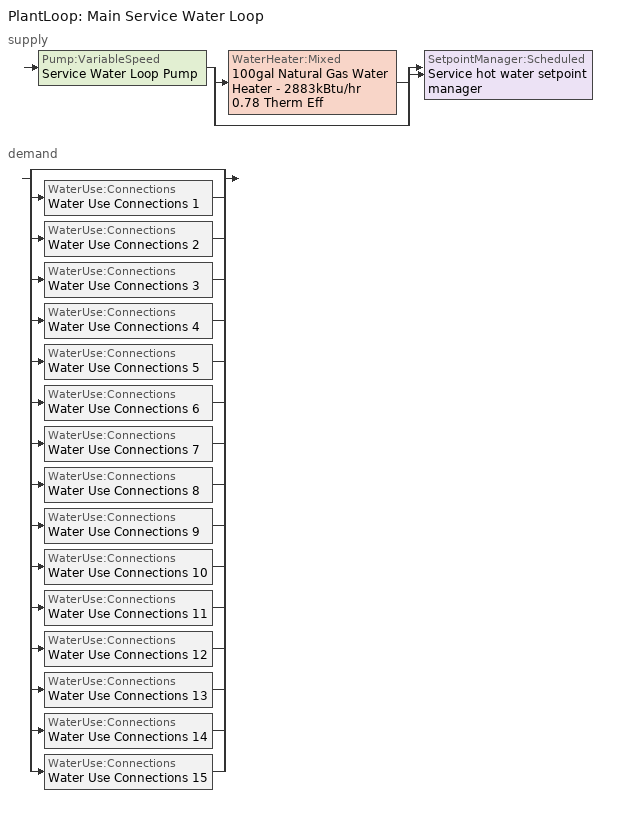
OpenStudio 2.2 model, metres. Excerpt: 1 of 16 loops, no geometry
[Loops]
PlantLoop 'Main Service Water Loop'
 supply: Pump:VariableSpeed 'Service Water Loop Pump' > split
  | WaterHeater:Mixed '100gal Natural Gas Water Heater - 2883kBtu/hr 0.78 Therm Eff'
  | bypass
  join > SetpointManager:Scheduled 'Service hot water setpoint manager'
 demand: split
  | bypass
  | WaterUse:Connections 'Water Use Connections 1'
  | WaterUse:Connections 'Water Use Connections 2'
  | WaterUse:Connections 'Water Use Connections 3'
  | WaterUse:Connections 'Water Use Connections 4'
  | WaterUse:Connections 'Water Use Connections 5'
  | WaterUse:Connections 'Water Use Connections 6'
  | WaterUse:Connections 'Water Use Connections 7'
  | WaterUse:Connections 'Water Use Connections 8'
  | WaterUse:Connections 'Water Use Connections 9'
  | WaterUse:Connections 'Water Use Connections 10'
  | WaterUse:Connections 'Water Use Connections 11'
  | WaterUse:Connections 'Water Use Connections 12'
  | WaterUse:Connections 'Water Use Connections 13'
  | WaterUse:Connections 'Water Use Connections 14'
  | WaterUse:Connections 'Water Use Connections 15'
[PlantLoop]
Main Service Water Loop: Glycol Concentration=0; Maximum Loop Temperature {C}=60; Minimum Loop Temperature {C}=10; Plant Loop Volume {m3}=Autocalculate; Load Distribution Scheme=Optimal
[Sizing:Plant]
Main Service Water Loop: Loop Type=Heating; Design Loop Exit Temperature {C}=60; Loop Design Temperature Difference {deltaC}=5; Sizing Option=NonCoincident; Zone Timesteps in Averaging Window=1; Coincident Sizing Factor Mode=None
[SetpointManager:Scheduled]
Service hot water setpoint manager: Control Variable=Temperature; Schedule=Service Water Loop Temp - 140F
[Pump:VariableSpeed]
Service Water Loop Pump: Rated Pump Head {Pa}=179352; Motor Efficiency=0.825; Pump Control Type=Intermittent
[WaterHeater:Mixed]
100gal Natural Gas Water Heater - 2883kBtu/hr 0.78 Therm Eff: Tank Volume {m3}=0.378541; Setpoint Temperature Schedule=Service Water Loop Temp - 140F; Deadband Temperature Difference {deltaC}=2; Maximum Temperature Limit {C}=82.2222; Heater Control Type=Cycle; Heater Maximum Capacity {W}=844924; Heater Fuel Type=NaturalGas; Heater Thermal Efficiency=0.78; Off Cycle Parasitic Fuel Consumption Rate {W}=19.9992; Off Cycle Parasitic Fuel Type=NaturalGas; Off Cycle Parasitic Heat Fraction to Tank=0.8; On Cycle Parasitic Fuel Consumption Rate {W}=19.9992; On Cycle Parasitic Fuel Type=NaturalGas; On Cycle Parasitic Heat Fraction to Tank=0; Ambient Temperature Indicator=Schedule; Ambient Temperature Schedule=Water Heater Ambient Temp Schedule - 70F; Off Cycle Loss Coefficient to Ambient Temperature {W/K}=5.99799; On Cycle Loss Coefficient to Ambient Temperature {W/K}=5.99799; Use Side Effectiveness=1; Source Side Effectiveness=1; Use Side Design Flow Rate {m3/s}=autosize; Source Side Design Flow Rate {m3/s}=autosize; Indirect Water Heating Recovery Time {hr}=1.5
[WaterUse:Connections]
Name | Water Use Equipment Name 1
Water Use Connections 1 | Core_bottom Service Water Use 0.1gal/min
Water Use Connections 2 | Core_mid Service Water Use 0.1gal/min
Water Use Connections 3 | Core_top Service Water Use 0.1gal/min
Water Use Connections 4 | Perimeter_bot_zn_1 Service Water Use 0.02gal/min
Water Use Connections 5 | Perimeter_bot_zn_2 Service Water Use 0.01gal/min
Water Use Connections 6 | Perimeter_bot_zn_3 Service Water Use 0.02gal/min
Water Use Connections 7 | Perimeter_bot_zn_4 Service Water Use 0.01gal/min
Water Use Connections 8 | Perimeter_mid_zn_1 Service Water Use 0.02gal/min
Water Use Connections 9 | Perimeter_mid_zn_2 Service Water Use 0.01gal/min
Water Use Connections 10 | Perimeter_mid_zn_3 Service Water Use 0.02gal/min
Water Use Connections 11 | Perimeter_mid_zn_4 Service Water Use 0.01gal/min
Water Use Connections 12 | Perimeter_top_zn_1 Service Water Use 0.02gal/min
Water Use Connections 13 | Perimeter_top_zn_2 Service Water Use 0.01gal/min
Water Use Connections 14 | Perimeter_top_zn_3 Service Water Use 0.02gal/min
Water Use Connections 15 | Perimeter_top_zn_4 Service Water Use 0.01gal/min
[WaterUse:Equipment:Definition]
Name | Peak Flow Rate {m3/s} | Target Temperature Schedule | Sensible Fraction Schedule | Latent Fraction Schedule
Core_bottom Service Water Use Def 0.1gal/min | 6.15882e-06 | Schedule Ruleset 5 | Schedule Ruleset 3 | Schedule Ruleset 4
Core_mid Service Water Use Def 0.1gal/min | 6.15882e-06 | Schedule Ruleset 8 | Schedule Ruleset 6 | Schedule Ruleset 7
Core_top Service Water Use Def 0.1gal/min | 6.15882e-06 | Schedule Ruleset 11 | Schedule Ruleset 9 | Schedule Ruleset 10
Perimeter_bot_zn_1 Service Water Use Def 0.02gal/min | 1.29833e-06 | Schedule Ruleset 14 | Schedule Ruleset 12 | Schedule Ruleset 13
Perimeter_bot_zn_2 Service Water Use Def 0.01gal/min | 8.21952e-07 | Schedule Ruleset 17 | Schedule Ruleset 15 | Schedule Ruleset 16
Perimeter_bot_zn_3 Service Water Use Def 0.02gal/min | 1.29833e-06 | Schedule Ruleset 20 | Schedule Ruleset 18 | Schedule Ruleset 19
Perimeter_bot_zn_4 Service Water Use Def 0.01gal/min | 8.21898e-07 | Schedule Ruleset 23 | Schedule Ruleset 21 | Schedule Ruleset 22
Perimeter_mid_zn_1 Service Water Use Def 0.02gal/min | 1.29833e-06 | Schedule Ruleset 26 | Schedule Ruleset 24 | Schedule Ruleset 25
Perimeter_mid_zn_2 Service Water Use Def 0.01gal/min | 8.21952e-07 | Schedule Ruleset 29 | Schedule Ruleset 27 | Schedule Ruleset 28
Perimeter_mid_zn_3 Service Water Use Def 0.02gal/min | 1.29833e-06 | Schedule Ruleset 32 | Schedule Ruleset 30 | Schedule Ruleset 31
Perimeter_mid_zn_4 Service Water Use Def 0.01gal/min | 8.21898e-07 | Schedule Ruleset 35 | Schedule Ruleset 33 | Schedule Ruleset 34
Perimeter_top_zn_1 Service Water Use Def 0.02gal/min | 1.29833e-06 | Schedule Ruleset 38 | Schedule Ruleset 36 | Schedule Ruleset 37
Perimeter_top_zn_2 Service Water Use Def 0.01gal/min | 8.21952e-07 | Schedule Ruleset 41 | Schedule Ruleset 39 | Schedule Ruleset 40
Perimeter_top_zn_3 Service Water Use Def 0.02gal/min | 1.29833e-06 | Schedule Ruleset 44 | Schedule Ruleset 42 | Schedule Ruleset 43
Perimeter_top_zn_4 Service Water Use Def 0.01gal/min | 8.21898e-07 | Schedule Ruleset 47 | Schedule Ruleset 45 | Schedule Ruleset 46
[WaterUse:Equipment] Flow Rate Fraction Schedule=Medium Office Bldg Swh
Name | Water Use Equipment Definition
Core_bottom Service Water Use 0.1gal/min | Core_bottom Service Water Use Def 0.1gal/min
Core_mid Service Water Use 0.1gal/min | Core_mid Service Water Use Def 0.1gal/min
Core_top Service Water Use 0.1gal/min | Core_top Service Water Use Def 0.1gal/min
Perimeter_bot_zn_1 Service Water Use 0.02gal/min | Perimeter_bot_zn_1 Service Water Use Def 0.02gal/min
Perimeter_bot_zn_2 Service Water Use 0.01gal/min | Perimeter_bot_zn_2 Service Water Use Def 0.01gal/min
Perimeter_bot_zn_3 Service Water Use 0.02gal/min | Perimeter_bot_zn_3 Service Water Use Def 0.02gal/min
Perimeter_bot_zn_4 Service Water Use 0.01gal/min | Perimeter_bot_zn_4 Service Water Use Def 0.01gal/min
Perimeter_mid_zn_1 Service Water Use 0.02gal/min | Perimeter_mid_zn_1 Service Water Use Def 0.02gal/min
Perimeter_mid_zn_2 Service Water Use 0.01gal/min | Perimeter_mid_zn_2 Service Water Use Def 0.01gal/min
Perimeter_mid_zn_3 Service Water Use 0.02gal/min | Perimeter_mid_zn_3 Service Water Use Def 0.02gal/min
Perimeter_mid_zn_4 Service Water Use 0.01gal/min | Perimeter_mid_zn_4 Service Water Use Def 0.01gal/min
Perimeter_top_zn_1 Service Water Use 0.02gal/min | Perimeter_top_zn_1 Service Water Use Def 0.02gal/min
Perimeter_top_zn_2 Service Water Use 0.01gal/min | Perimeter_top_zn_2 Service Water Use Def 0.01gal/min
Perimeter_top_zn_3 Service Water Use 0.02gal/min | Perimeter_top_zn_3 Service Water Use Def 0.02gal/min
Perimeter_top_zn_4 Service Water Use 0.01gal/min | Perimeter_top_zn_4 Service Water Use Def 0.01gal/min
[Schedule:Ruleset]
Service Water Loop Temp - 140F: Default Day Schedule=Service Water Loop Temp - 140F Default
Water Heater Ambient Temp Schedule - 70F: Default Day Schedule=Water Heater Ambient Temp Schedule - 70F Default
Schedule Ruleset 3: Default Day Schedule=Schedule Day 26
Schedule Ruleset 4: Default Day Schedule=Schedule Day 27
Schedule Ruleset 5: Default Day Schedule=Schedule Day 28
Medium Office Bldg Swh: Default Day Schedule=Medium Office Bldg Swh Default; Summer Design Day Schedule=Medium Office Bldg Swh Summer Design Day; Winter Design Day Schedule=Medium Office Bldg Swh Winter Design Day
Schedule Ruleset 6: Default Day Schedule=Schedule Day 31
Schedule Ruleset 7: Default Day Schedule=Schedule Day 32
Schedule Ruleset 8: Default Day Schedule=Schedule Day 33
Schedule Ruleset 9: Default Day Schedule=Schedule Day 34
Schedule Ruleset 10: Default Day Schedule=Schedule Day 35
Schedule Ruleset 11: Default Day Schedule=Schedule Day 36
Schedule Ruleset 12: Default Day Schedule=Schedule Day 37
Schedule Ruleset 13: Default Day Schedule=Schedule Day 38
Schedule Ruleset 14: Default Day Schedule=Schedule Day 39
Schedule Ruleset 15: Default Day Schedule=Schedule Day 40
Schedule Ruleset 16: Default Day Schedule=Schedule Day 41
Schedule Ruleset 17: Default Day Schedule=Schedule Day 42
Schedule Ruleset 18: Default Day Schedule=Schedule Day 43
Schedule Ruleset 19: Default Day Schedule=Schedule Day 44
Schedule Ruleset 20: Default Day Schedule=Schedule Day 45
Schedule Ruleset 21: Default Day Schedule=Schedule Day 46
Schedule Ruleset 22: Default Day Schedule=Schedule Day 47
Schedule Ruleset 23: Default Day Schedule=Schedule Day 48
Schedule Ruleset 24: Default Day Schedule=Schedule Day 49
Schedule Ruleset 25: Default Day Schedule=Schedule Day 50
Schedule Ruleset 26: Default Day Schedule=Schedule Day 51
Schedule Ruleset 27: Default Day Schedule=Schedule Day 52
Schedule Ruleset 28: Default Day Schedule=Schedule Day 53
Schedule Ruleset 29: Default Day Schedule=Schedule Day 54
Schedule Ruleset 30: Default Day Schedule=Schedule Day 55
Schedule Ruleset 31: Default Day Schedule=Schedule Day 56
Schedule Ruleset 32: Default Day Schedule=Schedule Day 57
Schedule Ruleset 33: Default Day Schedule=Schedule Day 58
Schedule Ruleset 34: Default Day Schedule=Schedule Day 59
Schedule Ruleset 35: Default Day Schedule=Schedule Day 60
Schedule Ruleset 36: Default Day Schedule=Schedule Day 61
Schedule Ruleset 37: Default Day Schedule=Schedule Day 62
Schedule Ruleset 38: Default Day Schedule=Schedule Day 63
Schedule Ruleset 39: Default Day Schedule=Schedule Day 64
Schedule Ruleset 40: Default Day Schedule=Schedule Day 65
Schedule Ruleset 41: Default Day Schedule=Schedule Day 66
Schedule Ruleset 42: Default Day Schedule=Schedule Day 67
Schedule Ruleset 43: Default Day Schedule=Schedule Day 68
Schedule Ruleset 44: Default Day Schedule=Schedule Day 69
Schedule Ruleset 45: Default Day Schedule=Schedule Day 70
Schedule Ruleset 46: Default Day Schedule=Schedule Day 71
Schedule Ruleset 47: Default Day Schedule=Schedule Day 72
[Schedule:Day]
Service Water Loop Temp - 140F Default: 24, 0, 60
Water Heater Ambient Temp Schedule - 70F Default: 24, 0, 21.1111
Schedule Day 26; Schedule Day 31; Schedule Day 34; Schedule Day 37; Schedule Day 40; Schedule Day 43; Schedule Day 46; Schedule Day 49; Schedule Day 52; Schedule Day 55; Schedule Day 58; Schedule Day 61; Schedule Day 64; Schedule Day 67; Schedule Day 70: 24, 0, 0.2
Schedule Day 27; Schedule Day 32; Schedule Day 35; Schedule Day 38; Schedule Day 41; Schedule Day 44; Schedule Day 47; Schedule Day 50; Schedule Day 53; Schedule Day 56; Schedule Day 59; Schedule Day 62; Schedule Day 65; Schedule Day 68; Schedule Day 71: 24, 0, 0.05
Schedule Day 28; Schedule Day 33; Schedule Day 36; Schedule Day 39; Schedule Day 42; Schedule Day 45; Schedule Day 48; Schedule Day 51; Schedule Day 54; Schedule Day 57; Schedule Day 60; Schedule Day 63; Schedule Day 66; Schedule Day 69; Schedule Day 72: 24, 0, 43.3
Medium Office Bldg Swh Default; Medium Office Bldg Swh Summer Design Day: 5, 0, 0.05, 6, 0, 0.08, 7, 0, 0.07, 8, 0, 0.19, 9, 0, 0.35, 10, 0, 0.38, 11, 0, 0.39, 12, 0, 0.47, 13, 0, 0.57, 14, 0, 0.54, 15, 0, 0.34, 16, 0, 0.33, 17, 0, 0.44, 18, 0, 0.26, 19, 0, 0.21, 20, 0, 0.15, 21, 0, 0.17, 22, 0, 0.08, 24, 0, 0.05
Medium Office Bldg Swh Sun Day: 5, 0, 0.04, 6, 0, 0.07, 11, 0, 0.04, 13, 0, 0.06, 14, 0, 0.09, 15, 0, 0.06, 21, 0, 0.04, 22, 0, 0.07, 24, 0, 0.04
Medium Office Bldg Swh Winter Design Day; Medium Office Bldg Swh WntrDsn|Sat Day: 5, 0, 0.05, 6, 0, 0.08, 7, 0, 0.07, 8, 0, 0.11, 9, 0, 0.15, 10, 0, 0.21, 11, 0, 0.19, 12, 0, 0.23, 13, 0, 0.2, 14, 0, 0.19, 15, 0, 0.15, 16, 0, 0.13, 17, 0, 0.14, 21, 0, 0.07, 22, 0, 0.09, 24, 0, 0.05
[Schedule:Rule] Schedule Ruleset=Medium Office Bldg Swh; Date Specification Type=DateRange; Start Month=1; Start Day=1; End Month=12; End Day=31
Name | Rule Order | Day Schedule | Apply Sunday | Apply Saturday
Schedule Rule 23 | 1 | Medium Office Bldg Swh Sun Day | Yes
Schedule Rule 24 | 0 | Medium Office Bldg Swh WntrDsn|Sat Day |  | Yes
